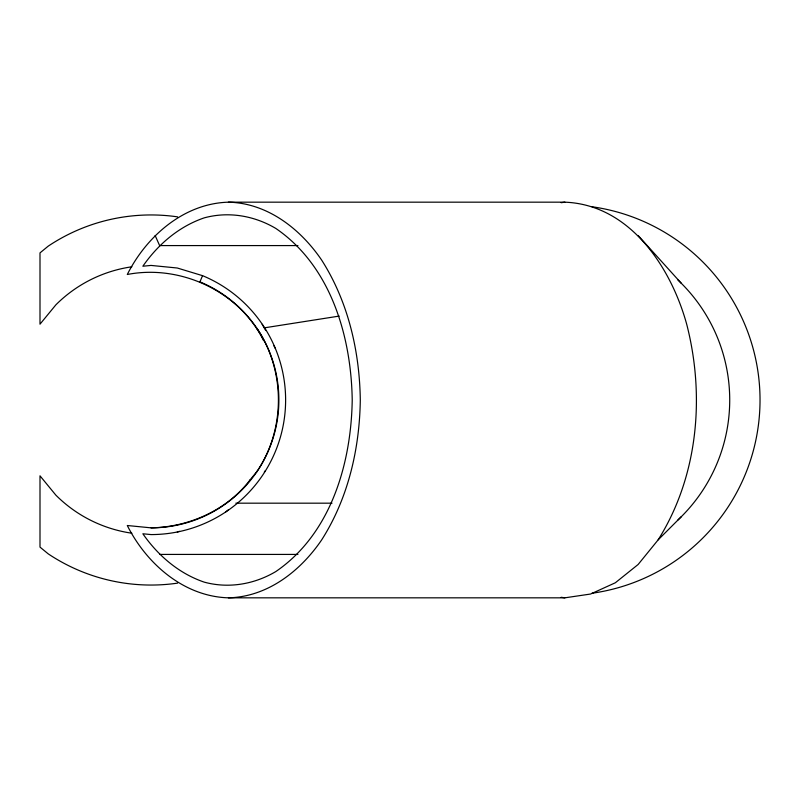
<?xml version="1.0" encoding="UTF-8"?>
<svg xmlns="http://www.w3.org/2000/svg" width="800" height="800" viewBox="0 0 800 800"><rect width="100%" height="100%" fill="white"/><g stroke="black" fill="none" stroke-linecap="round" stroke-linejoin="round"><path stroke-width="1.2" d="M202.53 275.66A134.58 134.58 0 0 1 151.03 534.58L142.85 533.77C158.04 555.61 178.86 573.49 204.26 582.15C228.59 588.76 254.23 584.34 275.79 571.58C330.84 533.95 351.22 463.73 352.22 400C351.22 336.27 330.84 266.05 275.79 228.42C254.23 215.66 228.59 211.24 204.26 217.85C178.86 226.51 158.04 244.39 142.85 266.23L151.03 265.42L177.28 268.01L202.53 275.66L199.95 281.88A127.85 127.85 0 0 1 151.03 527.85L127.29 525.51C146.6 563.85 183.85 596.51 228.41 597.83L564.86 597.83L590.59 594.03L615.33 582.77L638.13 564.49L658.12 539.89L681.43 516.57M256.51 472.05L257.33 471.05C285.44 428.9 285.44 371.05 257.3 328.91M264.33 472.15L264.91 471.05M658.12 539.89C698.12 476.36 705.19 396.13 686.71 324.29C671 267.22 629.88 204.68 564.86 202.17L228.41 202.17C183.85 203.49 146.6 236.15 127.29 274.49C180.69 264.1 239.51 291.5 263.6 340.69M249.97 480C226.85 510.37 188.8 527.16 151.03 527.85M249.5 480.58L257.33 471.05M225.8 511.9L228.22 509.91M177.28 531.99L179.49 531.32M264.33 327.85L339.19 316.09M561.18 202.71L564.86 202.17M228.41 597.83C267.52 596.94 300.45 571.1 321.67 539.89C348.18 498.29 359.59 448.94 360.3 400C359.59 351.06 348.18 301.71 321.67 260.11C300.45 228.9 267.52 203.06 228.41 202.17M297.94 245.58L159.62 245.58L155.14 235.51M235.86 503.18L332.02 503.18M159.62 554.42L297.94 554.42M561.18 597.29L564.86 597.83M638.13 235.51L681.43 283.43M262.16 324.29L265.76 330.53M256.51 327.95L257.33 328.97M273.94 345.84L275.36 348.5M591.98 206.75A195.14 195.14 0 0 1 591.98 593.25M177.6 583.13A185.05 185.05 0 0 1 48.22 553.86L40 547.11L40 475.83L55.87 495.16A134.58 134.58 0 0 0 131.86 533.21M177.6 216.87A185.05 185.05 0 0 0 48.22 246.14L40 252.89L40 324.17L55.87 304.84A134.58 134.58 0 0 1 131.86 266.79M677.87 279.97A164.86 164.86 0 0 1 677.87 520.03"/></g></svg>
